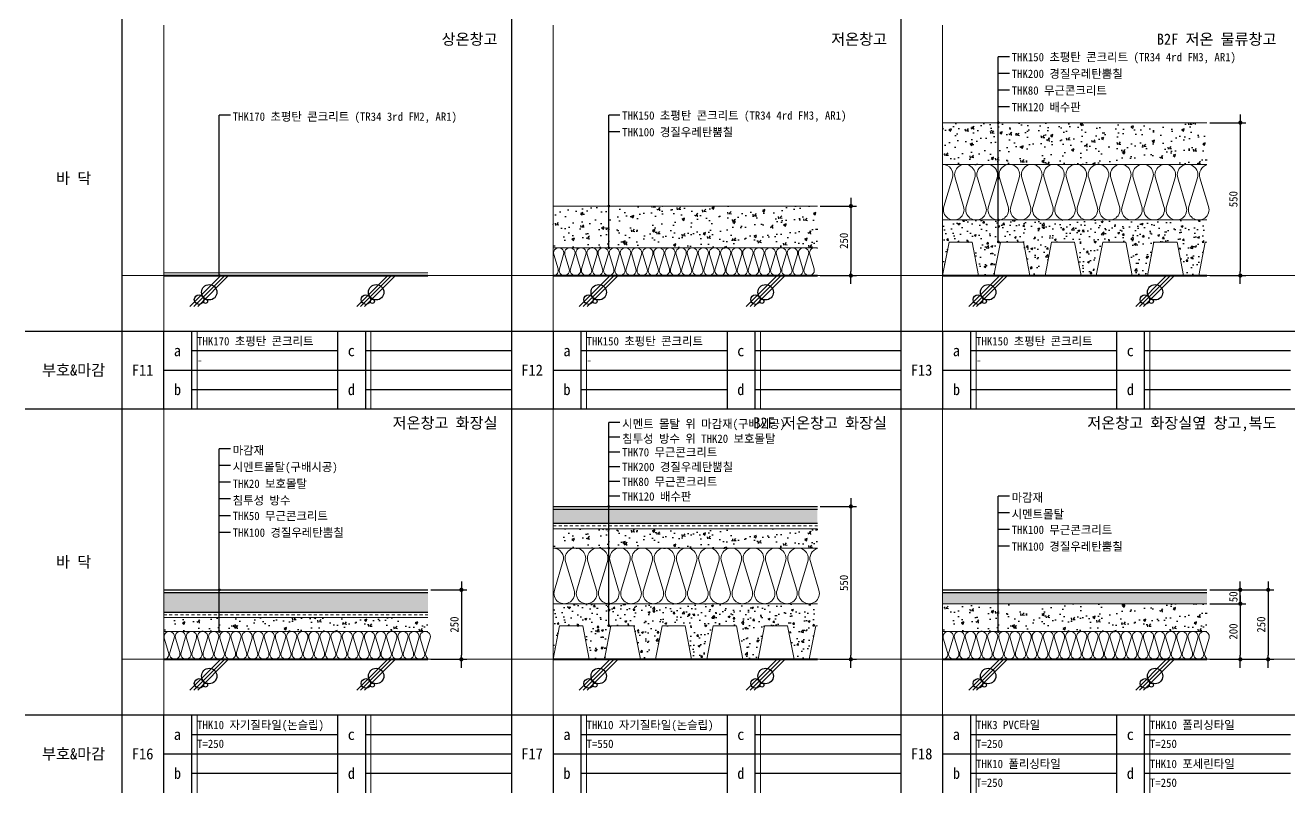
# Model space of a CAD drawing. Header units: millimetres. Extents: x 38 to 24868, y -11128 to 6117.
# Drawn here: x 38 to 4580, y -11128 to -8367 of the extents above; entities that cross this region are included whole.
import ezdxf
from ezdxf.enums import TextEntityAlignment as Align

# ---------------------------------------------------------------- set-up
doc = ezdxf.new("R2010")
doc.units = ezdxf.units.MM
doc.linetypes.add('HID', pattern=[2, 1.1, -0.9])
doc.layers.get('0').update_dxf_attribs({"linetype": 'CONTINUOUS'})
for name, color, linetype, lineweight in [('A-CONC-LIN1', 2, 'CONTINUOUS', 40), ('A-ELEV-LIN3', 8, 'CONTINUOUS', 18), ('A-XXXX-DRBD', 9, 'CONTINUOUS', 20), ('A-XXXX-FIN2', 6, 'CONTINUOUS', 20), ('A-XXXX-INSL2', 8, 'CONTINUOUS', 18), ('A-XXXX-TABL', 7, 'CONTINUOUS', 25), ('A-XXXX-TXT1', 3, 'CONTINUOUS', 25), ('A-XXXX-TXT2', 3, 'CONTINUOUS', 25), ('A-XXXX-WAT1', 9, 'HID', 20)]:
    doc.layers.add(name, color=color, linetype=linetype, lineweight=lineweight)
for name, color, linetype in [('A-DIMS', 7, 'CONTINUOUS'), ('A-MKXS-LEAD', 7, 'CONTINUOUS'), ('A-SECT-LIN1', 4, 'CONTINUOUS'), ('A-SECT-LIN2', 8, 'CONTINUOUS'), ('A-XXXX-HATC', 8, 'CONTINUOUS')]:
    doc.layers.add(name, color=color, linetype=linetype)
doc.layers.add('A-XXXX-NPLT', color=144, linetype='CONTINUOUS', lineweight=15, plot=False)
doc.styles.add('HY울릉도L', font='')
doc.styles.add('돋움체', font='')
doc.styles.get('HY울릉도L').set_extended_font_data('HYwulM')
doc.styles.get('돋움체').set_extended_font_data('DotumChe')
doc.dimstyles.new('CDIM', dxfattribs={"dimtxt": 3, "dimasz": 1.5, "dimexe": 2, "dimexo": 1, "dimgap": 1, "dimtad": 1, "dimdec": 0, "dimrnd": 0.5, "dimzin": 0, "dimdsep": 32, "dimlunit": 6, "dimtxsty": 'HY울릉도L', "dimblk1": '_CIDOT', "dimblk2": '_CIDOT', "dimsah": 1, "dimcen": 5.5, "dimclrd": 2, "dimclre": 2, "dimclrt": 7, "dimadec": 0, "dimazin": 0, "dimtfac": 1, "dimtdec": 0, "dimtix": 1, "dimtmove": 2, "dimatfit": 1, "dimldrblk": '_CIDOT', "dimfxl": 1, "dimtolj": 1, "dimtzin": 0, "dimlwd": -1, "dimarcsym": 0})

# ---------------------------------------------------------------- blocks, each defined once
blk = doc.blocks.new('table')
at = {"layer": 'A-XXXX-NPLT'}
for p, q in [((413.2, -2175.2), (413.2, -2035.2)), ((725.7, -2175.2), (725.7, -2035.2)), ((1113.2, -2175.2), (1113.2, -2035.2)), ((1425.7, -2175.2), (1425.7, -2035.2)), ((1813.2, -2175.2), (1813.2, -2035.2)), ((2125.7, -2175.2), (2125.7, -2035.2)), ((413.2, -2865.5), (413.2, -2725.5)), ((725.7, -2865.5), (725.7, -2725.5)), ((1113.2, -2865.5), (1113.2, -2725.5)), ((1425.7, -2865.5), (1425.7, -2725.5)), ((1813.2, -2865.5), (1813.2, -2725.5)), ((2125.7, -2865.5), (2125.7, -2725.5))]:
    blk.add_line(p, q, dxfattribs=at)
at = {"layer": 'A-XXXX-TABL'}
for p, q in [((278.2, -104.5), (278.2, -2865.5)), ((978.2, -104.5), (978.2, -2865.5)), ((1678.2, -104.5), (1678.2, -2865.5)), ((104.5, -2035.2), (3778.2, -2035.2)), ((353.2, -2035.2), (353.2, -2175.2)), ((403.2, -2035.2), (403.2, -2175.2)), ((665.7, -2035.2), (665.7, -2175.2)), ((715.7, -2035.2), (715.7, -2175.2)), ((1053.2, -2035.2), (1053.2, -2175.2)), ((1103.2, -2035.2), (1103.2, -2175.2)), ((1365.7, -2035.2), (1365.7, -2175.2)), ((1415.7, -2035.2), (1415.7, -2175.2)), ((1753.2, -2035.2), (1753.2, -2175.2)), ((1803.2, -2035.2), (1803.2, -2175.2)), ((2065.7, -2035.2), (2065.7, -2175.2)), ((2115.7, -2035.2), (2115.7, -2175.2)), ((403.2, -2070.2), (665.7, -2070.2)), ((715.7, -2070.2), (978.2, -2070.2)), ((1103.2, -2070.2), (1365.7, -2070.2)), ((1415.7, -2070.2), (1678.2, -2070.2)), ((1803.2, -2070.2), (2065.7, -2070.2)), ((2115.7, -2070.2), (2378.2, -2070.2)), ((353.2, -2105.2), (978.2, -2105.2)), ((1053.2, -2105.2), (1678.2, -2105.2)), ((1753.2, -2105.2), (2378.2, -2105.2)), ((403.2, -2140.2), (665.7, -2140.2)), ((715.7, -2140.2), (978.2, -2140.2)), ((1103.2, -2140.2), (1365.7, -2140.2)), ((1415.7, -2140.2), (1678.2, -2140.2)), ((1803.2, -2140.2), (2065.7, -2140.2)), ((2115.7, -2140.2), (2378.2, -2140.2)), ((104.5, -2175.2), (3778.2, -2175.2)), ((104.5, -2725.5), (3778.2, -2725.5)), ((353.2, -2725.5), (353.2, -2865.5)), ((403.2, -2725.5), (403.2, -2865.5)), ((665.7, -2725.5), (665.7, -2865.5)), ((715.7, -2725.5), (715.7, -2865.5)), ((1053.2, -2725.5), (1053.2, -2865.5)), ((1103.2, -2725.5), (1103.2, -2865.5)), ((1365.7, -2725.5), (1365.7, -2865.5)), ((1415.7, -2725.5), (1415.7, -2865.5)), ((1753.2, -2725.5), (1753.2, -2865.5)), ((1803.2, -2725.5), (1803.2, -2865.5)), ((2065.7, -2725.5), (2065.7, -2865.5)), ((2115.7, -2725.5), (2115.7, -2865.5)), ((403.2, -2760.5), (665.7, -2760.5)), ((715.7, -2760.5), (978.2, -2760.5)), ((1103.2, -2760.5), (1365.7, -2760.5)), ((1415.7, -2760.5), (1678.2, -2760.5)), ((1803.2, -2760.5), (2065.7, -2760.5)), ((2115.7, -2760.5), (2378.2, -2760.5)), ((353.2, -2795.5), (978.2, -2795.5)), ((1053.2, -2795.5), (1678.2, -2795.5)), ((1753.2, -2795.5), (2378.2, -2795.5)), ((403.2, -2830.5), (665.7, -2830.5)), ((715.7, -2830.5), (978.2, -2830.5)), ((1103.2, -2830.5), (1365.7, -2830.5)), ((1415.7, -2830.5), (1678.2, -2830.5)), ((1803.2, -2830.5), (2065.7, -2830.5)), ((2115.7, -2830.5), (2378.2, -2830.5))]:
    blk.add_line(p, q, dxfattribs=at)
blk = doc.blocks.new('_CIDOT')
at = {"color": 0, "linetype": 'ByBlock'}
blk.add_line((2, 0), (-1, 0), dxfattribs=at)
at = {"color": 0, "linetype": 'ByBlock', "const_width": 0.5}
blk.add_lwpolyline([(-0.25, 0, 1), (0.25, 0, 1)], format="xyb", close=True, dxfattribs=at)
blk = doc.blocks.new('*D13')
at = {"layer": 'A-DIMS', "lineweight": -2, "transparency": 16777216}
for p, q in [((2895.6, -9017.3), (3025.6, -9017.3)), ((2895.6, -9267.3), (3025.6, -9267.3))]:
    blk.add_line(p, q, dxfattribs=at)
at = {"layer": 'A-DIMS', "transparency": 16777216}
blk.add_line((3005.6, -9032.3), (3005.6, -9252.3), dxfattribs=at)
at = {"layer": 'A-DIMS', "transparency": 16777216, "xscale": 15, "yscale": 15, "zscale": 15}
for p, rotation in [((3005.6, -9017.3), 90), ((3005.6, -9267.3), 270)]:
    blk.add_blockref('_CIDOT', p, dxfattribs=dict(at, rotation=rotation))
at = {"layer": 'A-DIMS', "color": 3, "transparency": 16777216, "insert": (2980.6, -9142.3), "char_height": 30, "attachment_point": 5, "rotation": 90, "style": '돋움체'}
blk.add_mtext('\\A1;250', dxfattribs=at)
blk = doc.blocks.new('*D14')
at = {"layer": 'A-DIMS', "lineweight": -2, "transparency": 16777216}
for p, q in [((4295.6, -8717.3), (4425.6, -8717.3)), ((4295.6, -9267.3), (4425.6, -9267.3))]:
    blk.add_line(p, q, dxfattribs=at)
at = {"layer": 'A-DIMS', "transparency": 16777216}
blk.add_line((4405.6, -8732.3), (4405.6, -9252.3), dxfattribs=at)
at = {"layer": 'A-DIMS', "transparency": 16777216, "xscale": 15, "yscale": 15, "zscale": 15}
for p, rotation in [((4405.6, -8717.3), 90), ((4405.6, -9267.3), 270)]:
    blk.add_blockref('_CIDOT', p, dxfattribs=dict(at, rotation=rotation))
at = {"layer": 'A-DIMS', "color": 3, "transparency": 16777216, "insert": (4380.6, -8992.3), "char_height": 30, "attachment_point": 5, "rotation": 90, "style": '돋움체'}
blk.add_mtext('\\A1;550', dxfattribs=at)
blk = doc.blocks.new('*D16')
at = {"layer": 'A-DIMS', "lineweight": -2, "transparency": 16777216}
for p, q in [((1495.6, -10397.8), (1625.6, -10397.8)), ((1495.6, -10647.8), (1625.6, -10647.8))]:
    blk.add_line(p, q, dxfattribs=at)
at = {"layer": 'A-DIMS', "transparency": 16777216}
blk.add_line((1605.6, -10412.8), (1605.6, -10632.8), dxfattribs=at)
at = {"layer": 'A-DIMS', "transparency": 16777216, "xscale": 15, "yscale": 15, "zscale": 15}
for p, rotation in [((1605.6, -10397.8), 90), ((1605.6, -10647.8), 270)]:
    blk.add_blockref('_CIDOT', p, dxfattribs=dict(at, rotation=rotation))
at = {"layer": 'A-DIMS', "color": 3, "transparency": 16777216, "insert": (1580.6, -10522.8), "char_height": 30, "attachment_point": 5, "rotation": 90, "style": '돋움체'}
blk.add_mtext('\\A1;250', dxfattribs=at)
blk = doc.blocks.new('*D17')
at = {"layer": 'A-DIMS', "lineweight": -2, "transparency": 16777216}
for p, q in [((2895.6, -10097.8), (3025.6, -10097.8)), ((2895.6, -10647.8), (3025.6, -10647.8))]:
    blk.add_line(p, q, dxfattribs=at)
at = {"layer": 'A-DIMS', "transparency": 16777216}
blk.add_line((3005.6, -10112.8), (3005.6, -10632.8), dxfattribs=at)
at = {"layer": 'A-DIMS', "transparency": 16777216, "xscale": 15, "yscale": 15, "zscale": 15}
for p, rotation in [((3005.6, -10097.8), 90), ((3005.6, -10647.8), 270)]:
    blk.add_blockref('_CIDOT', p, dxfattribs=dict(at, rotation=rotation))
at = {"layer": 'A-DIMS', "color": 3, "transparency": 16777216, "insert": (2980.6, -10372.8), "char_height": 30, "attachment_point": 5, "rotation": 90, "style": '돋움체'}
blk.add_mtext('\\A1;550', dxfattribs=at)
blk = doc.blocks.new('*D19')
at = {"layer": 'A-DIMS', "lineweight": -2, "transparency": 16777216}
for p, q in [((4295.6, -10447.8), (4425.6, -10447.8)), ((4295.6, -10647.8), (4425.6, -10647.8))]:
    blk.add_line(p, q, dxfattribs=at)
at = {"layer": 'A-DIMS', "transparency": 16777216}
blk.add_line((4405.6, -10462.8), (4405.6, -10632.8), dxfattribs=at)
at = {"layer": 'A-DIMS', "transparency": 16777216, "xscale": 15, "yscale": 15, "zscale": 15}
for p, rotation in [((4405.6, -10447.8), 90), ((4405.6, -10647.8), 270)]:
    blk.add_blockref('_CIDOT', p, dxfattribs=dict(at, rotation=rotation))
at = {"layer": 'A-DIMS', "color": 3, "transparency": 16777216, "insert": (4380.6, -10547.8), "char_height": 30, "attachment_point": 5, "rotation": 90, "style": '돋움체'}
blk.add_mtext('\\A1;200', dxfattribs=at)
blk = doc.blocks.new('*D33')
at = {"layer": 'A-DIMS', "lineweight": -2, "transparency": 16777216}
for p, q in [((4295.6, -10397.8), (4525.6, -10397.8)), ((4295.6, -10647.8), (4525.6, -10647.8))]:
    blk.add_line(p, q, dxfattribs=at)
at = {"layer": 'A-DIMS', "transparency": 16777216}
blk.add_line((4505.6, -10412.8), (4505.6, -10632.8), dxfattribs=at)
at = {"layer": 'A-DIMS', "transparency": 16777216, "xscale": 15, "yscale": 15, "zscale": 15}
for p, rotation in [((4505.6, -10397.8), 90), ((4505.6, -10647.8), 270)]:
    blk.add_blockref('_CIDOT', p, dxfattribs=dict(at, rotation=rotation))
at = {"layer": 'A-DIMS', "color": 3, "transparency": 16777216, "insert": (4480.6, -10522.8), "char_height": 30, "attachment_point": 5, "rotation": 90, "style": '돋움체'}
blk.add_mtext('\\A1;250', dxfattribs=at)
blk = doc.blocks.new('*D34')
at = {"layer": 'A-DIMS', "lineweight": -2, "transparency": 16777216}
for p, q in [((4295.6, -10397.8), (4425.6, -10397.8)), ((4295.6, -10447.8), (4425.6, -10447.8))]:
    blk.add_line(p, q, dxfattribs=at)
at = {"layer": 'A-DIMS', "transparency": 16777216}
for p, q in [((4405.6, -10382.8), (4405.6, -10367.8)), ((4405.6, -10447.8), (4405.6, -10397.8)), ((4405.6, -10462.8), (4405.6, -10477.8))]:
    blk.add_line(p, q, dxfattribs=at)
at = {"layer": 'A-DIMS', "transparency": 16777216, "xscale": 15, "yscale": 15, "zscale": 15}
for p, rotation in [((4405.6, -10397.8), 270), ((4405.6, -10447.8), 90)]:
    blk.add_blockref('_CIDOT', p, dxfattribs=dict(at, rotation=rotation))
at = {"layer": 'A-DIMS', "color": 3, "transparency": 16777216, "insert": (4380.6, -10422.8), "char_height": 30, "attachment_point": 5, "rotation": 90, "style": '돋움체'}
blk.add_mtext('\\A1;50', dxfattribs=at)

msp = doc.modelspace()

# ---------------------------------------------------------------- hatches: boundary and pattern name
at = {"layer": 'A-XXXX-HATC'}
h = msp.add_hatch(dxfattribs=at)
h.set_pattern_fill('AR-CONC', color=256, scale=0.5, style=0)
h.set_pattern_definition([(50, (-4025833.83, -32930.86), (91.0923345, -7.9695428), [9.525, -104.775]), (355, (-4025833.83, -32930.86), (-17.6217107, 95.5284226), [7.62, -83.820292]), (100.4514447, (-4025826.24, -32931.52), (73.4706235, 87.558876), [8.0950044, -89.0451223]), (46.1842, (-4025833.83, -32905.46), (135.5395204, -21.021164), [14.2875, -157.1625]), (96.6355576, (-4025822.54, -32907.21), (118.702067, 123.7130623), [12.1425116, -133.567804]), (351.184151, (-4025833.83, -32905.46), (118.702067, 123.7130623), [11.4299835, -125.729866]), (21, (-4025821.13, -32911.81), (75.8071956, -51.1325991), [9.525, -104.775]), (326, (-4025821.13, -32911.81), (30.9010142, 92.093983), [7.62, -83.82]), (71.451445, (-4025814.815, -32916.07), (106.7082096, 40.9613844), [8.0950044, -89.0449688]), (37.5, (-4025833.832, -32930.858), (1.54430163, 42.27751944), [0, -82.804, 0, -85.09, 0, -84.1375]), (7.5, (-4025833.83, -32930.86), (33.40983126, 50.0902874), [0, -48.514, 0, -80.899, 0, -32.0675]), (327.5, (-4025862.153, -32930.858), (67.79529758, -2.864372), [0, -31.75, 0, -99.06, 0, -131.445]), (317.5, (-4025874.853, -32930.86), (74.0645907, 12.7132455), [0, -41.275, 0, -65.786, 0, -93.345])])
h.paths.add_polyline_path([(3335.6, -8717.3), (3335.6, -8867.3), (4285.6, -8867.3), (4285.6, -8717.3)])
h = msp.add_hatch(dxfattribs=at)
h.set_pattern_fill('AR-CONC', color=256, scale=0.5, style=0)
h.set_pattern_definition([(50, (-4027233.83, -33180.86), (91.0923345, -7.9695428), [9.525, -104.775]), (355, (-4027233.83, -33180.86), (-17.6217107, 95.5284226), [7.62, -83.820292]), (100.4514447, (-4027226.24, -33181.52), (73.4706235, 87.558876), [8.0950044, -89.0451223]), (46.1842, (-4027233.83, -33155.46), (135.5395204, -21.021164), [14.2875, -157.1625]), (96.6355576, (-4027222.54, -33157.21), (118.702067, 123.7130623), [12.1425116, -133.567804]), (351.184151, (-4027233.83, -33155.46), (118.702067, 123.7130623), [11.4299835, -125.729866]), (21, (-4027221.13, -33161.81), (75.8071956, -51.1325991), [9.525, -104.775]), (326, (-4027221.13, -33161.81), (30.9010142, 92.093983), [7.62, -83.82]), (71.451445, (-4027214.815, -33166.07), (106.7082096, 40.9613844), [8.0950044, -89.0449688]), (37.5, (-4027233.832, -33180.858), (1.54430163, 42.27751944), [0, -82.804, 0, -85.09, 0, -84.1375]), (7.5, (-4027233.83, -33180.86), (33.40983126, 50.0902874), [0, -48.514, 0, -80.899, 0, -32.0675]), (327.5, (-4027262.153, -33180.858), (67.79529758, -2.864372), [0, -31.75, 0, -99.06, 0, -131.445]), (317.5, (-4027274.853, -33180.86), (74.0645907, 12.7132455), [0, -41.275, 0, -65.786, 0, -93.345])])
h.paths.add_polyline_path([(1935.6, -9017.3), (1935.6, -9167.3), (2885.6, -9167.3), (2885.6, -9017.3)])
h = msp.add_hatch(dxfattribs=at)
h.set_pattern_fill('AR-CONC', color=256, scale=10, style=0)
h.set_pattern_definition([(50, (42.5, -1154.3), (71.726, -6.2752), [7.5, -82.5]), (355, (42.5, -1154.3), (-13.87513, 75.2192), [6, -66]), (100.45144, (48.48, -1154.82), (57.8509, 68.944), [6.374, -70.1142]), (46.1842, (42.5, -1134.3), (106.7241, -16.5519), [11.25, -123.75]), (96.6356, (51.39, -1135.68), (93.4662, 97.4119), [9.561, -105.1714]), (351.1842, (42.5, -1134.3), (93.4662, 97.4119), [9, -99]), (21, (52.5, -1139.3), (59.6907, -40.2619), [7.5, -82.5]), (326, (52.5, -1139.3), (24.33153, 72.515), [6, -66]), (71.45144, (57.474, -1142.65), (84.02224, 32.2531), [6.374, -70.1142]), (37.5, (42.5, -1154.298), (1.215986, 33.289385), [0, -65.2, 0, -67, 0, -66.25]), (7.5, (42.5, -1154.3), (26.30695, 39.44117), [0, -38.2, 0, -63.7, 0, -25.25]), (327.5, (20.2, -1154.298), (53.38224, -2.25549), [0, -25, 0, -78, 0, -103.5]), (317.5, (10.2, -1154.3), (58.31862, 10.0105), [0, -32.5, 0, -51.8, 0, -73.5])])
h.paths.add_polyline_path([(4285.6, -9067.3), (3335.6, -9067.3), (3335.6, -9267.3), (3358.9, -9147.3), (3441.7, -9147.3), (3465, -9267.3), (3519.7, -9267.3), (3543, -9147.3), (3625.8, -9147.3), (3649.1, -9267.3), (3703.8, -9267.3), (3727.1, -9147.3), (3809.9, -9147.3), (3833.2, -9267.3), (3887.8, -9267.3), (3911.2, -9147.3), (3994, -9147.3), (4017.3, -9267.3), (4071.9, -9267.3), (4095.2, -9147.3), (4178.1, -9147.3), (4201.4, -9267.3), (4256, -9267.3), (4279.3, -9147.3), (4285.6, -9147.3)])
h = msp.add_hatch(dxfattribs=at)
h.set_pattern_fill('AR-SAND', color=256, scale=5, style=0)
h.set_pattern_definition([(37.5, (-8683.424, 5812.264), (-0.3149668, 9.634119), [0, -7.6, 0, -8.5, 0, -8.125]), (7.5, (-8683.424, 5812.264), (8.8488835, 14.11073), [0, -4.1, 0, -6.85, 0, -2.625]), (327.5, (-8689.574, 5812.264), (15.5707093, 0.0282953), [0, -2.5, 0, -9, 0, -11.75]), (317.5, (-8689.574, 5812.264), (15.030633, 4.388378), [0, -1.25, 0, -5.9, 0, -6.75])])
h.paths.add_polyline_path([(2885.6, -10107.8), (1935.6, -10107.8), (1935.6, -10157.8), (2885.6, -10157.8)])
h = msp.add_hatch(dxfattribs=at)
h.set_pattern_fill('AR-CONC', color=256, scale=0.5, style=0)
h.set_pattern_definition([(50, (-4027233.83, -34261.36), (91.0923345, -7.9695428), [9.525, -104.775]), (355, (-4027233.83, -34261.36), (-17.6217107, 95.5284226), [7.62, -83.820292]), (100.4514447, (-4027226.24, -34262.02), (73.4706235, 87.558876), [8.0950044, -89.0451223]), (46.1842, (-4027233.83, -34235.96), (135.5395204, -21.021164), [14.2875, -157.1625]), (96.6355576, (-4027222.54, -34237.71), (118.702067, 123.7130623), [12.1425116, -133.567804]), (351.184151, (-4027233.83, -34235.96), (118.702067, 123.7130623), [11.4299835, -125.729866]), (21, (-4027221.13, -34242.31), (75.8071956, -51.1325991), [9.525, -104.775]), (326, (-4027221.13, -34242.31), (30.9010142, 92.093983), [7.62, -83.82]), (71.451445, (-4027214.815, -34246.57), (106.7082096, 40.9613844), [8.0950044, -89.0449688]), (37.5, (-4027233.832, -34261.358), (1.54430163, 42.27751944), [0, -82.804, 0, -85.09, 0, -84.1375]), (7.5, (-4027233.83, -34261.36), (33.40983126, 50.0902874), [0, -48.514, 0, -80.899, 0, -32.0675]), (327.5, (-4027262.153, -34261.358), (67.79529758, -2.864372), [0, -31.75, 0, -99.06, 0, -131.445]), (317.5, (-4027274.853, -34261.36), (74.0645907, 12.7132455), [0, -41.275, 0, -65.786, 0, -93.345])])
h.paths.add_polyline_path([(1935.6, -10177.8), (1935.6, -10247.8), (2885.6, -10247.8), (2885.6, -10177.8)])
h = msp.add_hatch(dxfattribs=at)
h.set_pattern_fill('AR-SAND', color=256, scale=5, style=0)
h.set_pattern_definition([(37.5, (-10083.424, 5512.264), (-0.3149668, 9.634119), [0, -7.6, 0, -8.5, 0, -8.125]), (7.5, (-10083.424, 5512.264), (8.8488835, 14.11073), [0, -4.1, 0, -6.85, 0, -2.625]), (327.5, (-10089.574, 5512.264), (15.5707093, 0.0282953), [0, -2.5, 0, -9, 0, -11.75]), (317.5, (-10089.574, 5512.264), (15.030633, 4.388378), [0, -1.25, 0, -5.9, 0, -6.75])])
h.paths.add_polyline_path([(1485.6, -10407.8), (535.6, -10407.8), (535.6, -10477.8), (1485.6, -10477.8)])
h = msp.add_hatch(dxfattribs=at)
h.set_pattern_fill('AR-SAND', color=256, scale=5, style=0)
h.set_pattern_definition([(37.5, (-7283.424, 5512.264), (-0.3149668, 9.634119), [0, -7.6, 0, -8.5, 0, -8.125]), (7.5, (-7283.424, 5512.264), (8.8488835, 14.11073), [0, -4.1, 0, -6.85, 0, -2.625]), (327.5, (-7289.574, 5512.264), (15.5707093, 0.0282953), [0, -2.5, 0, -9, 0, -11.75]), (317.5, (-7289.574, 5512.264), (15.030633, 4.388378), [0, -1.25, 0, -5.9, 0, -6.75])])
h.paths.add_polyline_path([(4285.6, -10407.8), (3335.6, -10407.8), (3335.6, -10447.8), (4285.6, -10447.8)])
h = msp.add_hatch(dxfattribs=at)
h.set_pattern_fill('AR-CONC', color=256, scale=10, style=0)
h.set_pattern_definition([(50, (-1357.5, -2534.8), (71.726, -6.2752), [7.5, -82.5]), (355, (-1357.5, -2534.8), (-13.87513, 75.2192), [6, -66]), (100.45144, (-1351.52, -2535.32), (57.8509, 68.944), [6.374, -70.1142]), (46.1842, (-1357.5, -2514.8), (106.7241, -16.5519), [11.25, -123.75]), (96.6356, (-1348.61, -2516.18), (93.4662, 97.4119), [9.561, -105.1714]), (351.1842, (-1357.5, -2514.8), (93.4662, 97.4119), [9, -99]), (21, (-1347.5, -2519.8), (59.6907, -40.2619), [7.5, -82.5]), (326, (-1347.5, -2519.8), (24.33153, 72.515), [6, -66]), (71.45144, (-1342.526, -2523.15), (84.02224, 32.2531), [6.374, -70.1142]), (37.5, (-1357.5, -2534.798), (1.215986, 33.289385), [0, -65.2, 0, -67, 0, -66.25]), (7.5, (-1357.5, -2534.798), (26.30695, 39.44117), [0, -38.2, 0, -63.7, 0, -25.25]), (327.5, (-1379.8, -2534.798), (53.38224, -2.25549), [0, -25, 0, -78, 0, -103.5]), (317.5, (-1389.8, -2534.8), (58.31862, 10.0105), [0, -32.5, 0, -51.8, 0, -73.5])])
h.paths.add_polyline_path([(2885.6, -10447.8), (1935.6, -10447.8), (1935.6, -10647.8), (1958.9, -10527.8), (2041.7, -10527.8), (2065, -10647.8), (2119.7, -10647.8), (2143, -10527.8), (2225.8, -10527.8), (2249.1, -10647.8), (2303.8, -10647.8), (2327.1, -10527.8), (2409.9, -10527.8), (2433.2, -10647.8), (2487.8, -10647.8), (2511.2, -10527.8), (2594, -10527.8), (2617.3, -10647.8), (2671.9, -10647.8), (2695.2, -10527.8), (2778.1, -10527.8), (2801.4, -10647.8), (2856, -10647.8), (2879.3, -10527.8), (2885.6, -10527.8)])
h = msp.add_hatch(dxfattribs=at)
h.set_pattern_fill('AR-CONC', color=256, scale=0.5, style=0)
h.set_pattern_definition([(50, (-4025833.83, -34561.36), (91.0923345, -7.9695428), [9.525, -104.775]), (355, (-4025833.83, -34561.36), (-17.6217107, 95.5284226), [7.62, -83.820292]), (100.4514447, (-4025826.24, -34562.02), (73.4706235, 87.558876), [8.0950044, -89.0451223]), (46.1842, (-4025833.83, -34535.96), (135.5395204, -21.021164), [14.2875, -157.1625]), (96.6355576, (-4025822.54, -34537.71), (118.702067, 123.7130623), [12.1425116, -133.567804]), (351.184151, (-4025833.83, -34535.96), (118.702067, 123.7130623), [11.4299835, -125.729866]), (21, (-4025821.13, -34542.31), (75.8071956, -51.1325991), [9.525, -104.775]), (326, (-4025821.13, -34542.31), (30.9010142, 92.093983), [7.62, -83.82]), (71.451445, (-4025814.815, -34546.57), (106.7082096, 40.9613844), [8.0950044, -89.0449688]), (37.5, (-4025833.832, -34561.358), (1.54430163, 42.27751944), [0, -82.804, 0, -85.09, 0, -84.1375]), (7.5, (-4025833.83, -34561.36), (33.40983126, 50.0902874), [0, -48.514, 0, -80.899, 0, -32.0675]), (327.5, (-4025862.153, -34561.358), (67.79529758, -2.864372), [0, -31.75, 0, -99.06, 0, -131.445]), (317.5, (-4025874.853, -34561.36), (74.0645907, 12.7132455), [0, -41.275, 0, -65.786, 0, -93.345])])
h.paths.add_polyline_path([(3335.6, -10447.8), (3335.6, -10547.8), (4285.6, -10547.8), (4285.6, -10447.8)])
h = msp.add_hatch(dxfattribs=at)
h.set_pattern_fill('AR-CONC', color=256, scale=0.5, style=0)
h.set_pattern_definition([(50, (-4028633.83, -34561.36), (91.0923345, -7.9695428), [9.525, -104.775]), (355, (-4028633.83, -34561.36), (-17.6217107, 95.5284226), [7.62, -83.820292]), (100.4514447, (-4028626.24, -34562.02), (73.4706235, 87.558876), [8.0950044, -89.0451223]), (46.1842, (-4028633.83, -34535.96), (135.5395204, -21.021164), [14.2875, -157.1625]), (96.6355576, (-4028622.54, -34537.71), (118.702067, 123.7130623), [12.1425116, -133.567804]), (351.184151, (-4028633.83, -34535.96), (118.702067, 123.7130623), [11.4299835, -125.729866]), (21, (-4028621.13, -34542.31), (75.8071956, -51.1325991), [9.525, -104.775]), (326, (-4028621.13, -34542.31), (30.9010142, 92.093983), [7.62, -83.82]), (71.451445, (-4028614.815, -34546.57), (106.7082096, 40.9613844), [8.0950044, -89.0449688]), (37.5, (-4028633.832, -34561.358), (1.54430163, 42.27751944), [0, -82.804, 0, -85.09, 0, -84.1375]), (7.5, (-4028633.83, -34561.36), (33.40983126, 50.0902874), [0, -48.514, 0, -80.899, 0, -32.0675]), (327.5, (-4028662.153, -34561.358), (67.79529758, -2.864372), [0, -31.75, 0, -99.06, 0, -131.445]), (317.5, (-4028674.853, -34561.36), (74.0645907, 12.7132455), [0, -41.275, 0, -65.786, 0, -93.345])])
h.paths.add_polyline_path([(535.6, -10497.8), (535.6, -10547.8), (1485.6, -10547.8), (1485.6, -10497.8)])

# ---------------------------------------------------------------- linework, layer by layer
at = {"layer": 'A-CONC-LIN1'}
for p, q in [((535.6, -9267.3), (1485.6, -9267.3)), ((1935.6, -9267.3), (2885.6, -9267.3)), ((3335.6, -9267.3), (4285.6, -9267.3)), ((535.6, -10647.8), (1485.6, -10647.8)), ((1935.6, -10647.8), (2885.6, -10647.8)), ((3335.6, -10647.8), (4285.6, -10647.8))]:
    msp.add_line(p, q, dxfattribs=at)
at = {"layer": 'A-ELEV-LIN3'}
for p, q in [((1935.6, -10177.8), (2885.6, -10177.8)), ((3335.6, -10447.8), (4285.6, -10447.8)), ((535.6, -10497.8), (1485.6, -10497.8))]:
    msp.add_line(p, q, dxfattribs=at)
at = {"layer": 'A-MKXS-LEAD'}
for p, q in [((3535.6, -9145.8), (3535.6, -8480.5)), ((3575.6, -8480.5), (3535.6, -8480.5)), ((3575.6, -8540.5), (3535.6, -8540.5)), ((3575.6, -8600.5), (3535.6, -8600.5)), ((3575.6, -8660.5), (3535.6, -8660.5)), ((735.6, -9267.3), (735.6, -8690.5)), ((775.6, -8690.5), (735.6, -8690.5)), ((2135.6, -9167.3), (2135.6, -8690.5)), ((2175.6, -8690.5), (2135.6, -8690.5)), ((2175.6, -8750.5), (2135.6, -8750.5)), ((2135.6, -10526.3), (2135.6, -9796)), ((2175.6, -9796), (2135.6, -9796)), ((2175.6, -9849), (2135.6, -9849)), ((735.6, -10547.8), (735.6, -9891)), ((775.6, -9891), (735.6, -9891)), ((2175.6, -9902), (2135.6, -9902)), ((775.6, -9951), (735.6, -9951)), ((2175.6, -9955), (2135.6, -9955)), ((775.6, -10011), (735.6, -10011)), ((2175.6, -10008), (2135.6, -10008)), ((775.6, -10071), (735.6, -10071)), ((2175.6, -10061), (2135.6, -10061)), ((3535.6, -10547.8), (3535.6, -10061)), ((3575.6, -10061), (3535.6, -10061)), ((3575.6, -10121), (3535.6, -10121)), ((775.6, -10131), (735.6, -10131)), ((775.6, -10191), (735.6, -10191)), ((3575.6, -10181), (3535.6, -10181)), ((3575.6, -10241), (3535.6, -10241))]:
    msp.add_line(p, q, dxfattribs=at)
at = {"layer": 'A-MKXS-LEAD', "const_width": 5}
for points in [[(3533.1, -8717.3, 1), (3538.1, -8717.3, 1)], [(3533.1, -8917.3, 1), (3538.1, -8917.3, 1)], [(2133.1, -9017.3, 1), (2138.1, -9017.3, 1)], [(3533.1, -9067.3, 1), (3538.1, -9067.3, 1)], [(2133.1, -9167.3, 1), (2138.1, -9167.3, 1)], [(3533.1, -9145.8, 1), (3538.1, -9145.8, 1)], [(733.1, -9267.3, 1), (738.1, -9267.3, 1)], [(2133.1, -10097.8, 1), (2138.1, -10097.8, 1)], [(2133.1, -10247.8, 1), (2138.1, -10247.8, 1)], [(733.1, -10397.8, 1), (738.1, -10397.8, 1)], [(3533.1, -10397.8, 1), (3538.1, -10397.8, 1)], [(2133.1, -10447.8, 1), (2138.1, -10447.8, 1)], [(2133.1, -10526.3, 1), (2138.1, -10526.3, 1)], [(733.1, -10547.8, 1), (738.1, -10547.8, 1)], [(3533.1, -10547.8, 1), (3538.1, -10547.8, 1)]]:
    msp.add_lwpolyline(points, format="xyb", close=True, dxfattribs=at)
at = {"layer": 'A-SECT-LIN1'}
for p, q in [((1935.6, -10097.8), (2885.6, -10097.8)), ((1935.6, -10107.8), (2885.6, -10107.8)), ((535.6, -10397.8), (1485.6, -10397.8)), ((3335.6, -10397.8), (4285.6, -10397.8)), ((535.6, -10407.8), (1485.6, -10407.8)), ((3335.6, -10407.8), (4285.6, -10407.8))]:
    msp.add_line(p, q, dxfattribs=at)
at = {"layer": 'A-SECT-LIN2'}
for p, q in [((1935.6, -10157.8), (2885.6, -10157.8)), ((535.6, -10477.8), (1485.6, -10477.8))]:
    msp.add_line(p, q, dxfattribs=at)
at = {"layer": 'A-XXXX-DRBD'}
for points in [[(3335.6, -9267.3), (3335.6, -9267.3), (3358.9, -9147.3), (3441.7, -9147.3), (3465, -9267.3), (3519.7, -9267.3), (3543, -9147.3), (3625.8, -9147.3), (3649.1, -9267.3), (3703.8, -9267.3), (3727.1, -9147.3), (3809.9, -9147.3), (3833.2, -9267.3), (3887.8, -9267.3), (3911.2, -9147.3), (3994, -9147.3), (4017.3, -9267.3), (4071.9, -9267.3), (4095.2, -9147.3), (4178.1, -9147.3), (4201.4, -9267.3), (4256, -9267.3), (4279.3, -9147.3), (4285.6, -9147.3)], [(1935.6, -10647.8), (1935.6, -10647.8), (1958.9, -10527.8), (2041.7, -10527.8), (2065, -10647.8), (2119.7, -10647.8), (2143, -10527.8), (2225.8, -10527.8), (2249.1, -10647.8), (2303.8, -10647.8), (2327.1, -10527.8), (2409.9, -10527.8), (2433.2, -10647.8), (2487.8, -10647.8), (2511.2, -10527.8), (2594, -10527.8), (2617.3, -10647.8), (2671.9, -10647.8), (2695.2, -10527.8), (2778.1, -10527.8), (2801.4, -10647.8), (2856, -10647.8), (2879.3, -10527.8), (2885.6, -10527.8)]]:
    msp.add_lwpolyline(points, dxfattribs=at)
at = {"layer": 'A-XXXX-FIN2'}
for p, q in [((3335.6, -8717.3), (4285.6, -8717.3)), ((1935.6, -9017.3), (2885.6, -9017.3)), ((535.6, -9257.3), (1485.6, -9257.3))]:
    msp.add_line(p, q, dxfattribs=at)
at = {"layer": 'A-XXXX-HATC'}
for p, q in [((740.8, -9267.3), (629.5, -9378.6)), ((755, -9267.3), (643.6, -9378.6)), ((769.1, -9267.3), (657.8, -9378.6)), ((1340.8, -9267.3), (1229.5, -9378.6)), ((1355, -9267.3), (1243.6, -9378.6)), ((1369.1, -9267.3), (1257.8, -9378.6)), ((2140.8, -9267.3), (2029.5, -9378.6)), ((2155, -9267.3), (2043.6, -9378.6)), ((2169.1, -9267.3), (2057.8, -9378.6)), ((2740.8, -9267.3), (2629.5, -9378.6)), ((2755, -9267.3), (2643.6, -9378.6)), ((2769.1, -9267.3), (2657.8, -9378.6)), ((3540.8, -9267.3), (3429.5, -9378.6)), ((3555, -9267.3), (3443.6, -9378.6)), ((3569.1, -9267.3), (3457.8, -9378.6)), ((4140.8, -9267.3), (4029.5, -9378.6)), ((4155, -9267.3), (4043.6, -9378.6)), ((4169.1, -9267.3), (4057.8, -9378.6)), ((740.8, -10647.8), (629.5, -10759.1)), ((755, -10647.8), (643.6, -10759.1)), ((769.1, -10647.8), (657.8, -10759.1)), ((1340.8, -10647.8), (1229.5, -10759.1)), ((1355, -10647.8), (1243.6, -10759.1)), ((1369.1, -10647.8), (1257.8, -10759.1)), ((2140.8, -10647.8), (2029.5, -10759.1)), ((2155, -10647.8), (2043.6, -10759.1)), ((2169.1, -10647.8), (2057.8, -10759.1)), ((2740.8, -10647.8), (2629.5, -10759.1)), ((2755, -10647.8), (2643.6, -10759.1)), ((2769.1, -10647.8), (2657.8, -10759.1)), ((3540.8, -10647.8), (3429.5, -10759.1)), ((3555, -10647.8), (3443.6, -10759.1)), ((3569.1, -10647.8), (3457.8, -10759.1)), ((4140.8, -10647.8), (4029.5, -10759.1)), ((4155, -10647.8), (4043.6, -10759.1)), ((4169.1, -10647.8), (4057.8, -10759.1))]:
    msp.add_line(p, q, dxfattribs=at)
for centre, radius in [((699.3, -9327.3), 27.7), ((1299.3, -9327.3), 27.7), ((2099.3, -9327.3), 27.7), ((2699.3, -9327.3), 27.7), ((3499.3, -9327.3), 27.7), ((4099.3, -9327.3), 27.7), ((662.7, -9353.8), 17), ((685.8, -9360), 7.36), ((1262.7, -9353.8), 17), ((1285.8, -9360), 7.36), ((2062.7, -9353.8), 17), ((2085.8, -9360), 7.36), ((2662.7, -9353.8), 17), ((2685.8, -9360), 7.36), ((3462.7, -9353.8), 17), ((3485.8, -9360), 7.36), ((4062.7, -9353.8), 17), ((4085.8, -9360), 7.36), ((662.7, -10734.3), 17), ((699.3, -10707.8), 27.7), ((1262.7, -10734.3), 17), ((1299.3, -10707.8), 27.7), ((2062.7, -10734.3), 17), ((2099.3, -10707.8), 27.7), ((2662.7, -10734.3), 17), ((2699.3, -10707.8), 27.7), ((3462.7, -10734.3), 17), ((3499.3, -10707.8), 27.7), ((4062.7, -10734.3), 17), ((4099.3, -10707.8), 27.7), ((685.8, -10740.5), 7.36), ((1285.8, -10740.5), 7.36), ((2085.8, -10740.5), 7.36), ((2685.8, -10740.5), 7.36), ((3485.8, -10740.5), 7.36), ((4085.8, -10740.5), 7.36)]:
    msp.add_circle(centre, radius, dxfattribs=at)
at = {"layer": 'A-XXXX-INSL2'}
for p, q in [((3335.6, -8867.3), (4285.6, -8867.3)), ((3335.6, -9067.3), (4285.6, -9067.3)), ((1935.6, -9167.3), (2885.6, -9167.3)), ((1935.6, -10247.8), (2885.6, -10247.8)), ((1935.6, -10447.8), (2885.6, -10447.8)), ((535.6, -10547.8), (1485.6, -10547.8)), ((3335.6, -10547.8), (4285.6, -10547.8))]:
    msp.add_line(p, q, dxfattribs=at)
for points in [[(3335.6, -8867.3, -0.508699), (3370.9, -8915.8), (3340.3, -9018.8, 1.37259), (3410.9, -9018.8), (3380.3, -8915.8, -1.37259), (3450.9, -8915.8), (3420.3, -9018.8, 1.37259), (3491, -9018.8), (3460.3, -8915.8, -1.37259), (3531, -8915.8), (3500.3, -9018.8, 1.37259), (3571, -9018.8), (3540.3, -8915.8, -1.37259), (3611, -8915.8), (3580.4, -9018.8, 1.37259), (3651, -9018.8), (3620.4, -8915.8, -1.37259), (3691, -8915.8), (3660.4, -9018.8, 1.37259), (3731.1, -9018.8), (3700.4, -8915.8, -1.37259), (3771.1, -8915.8), (3740.4, -9018.8, 1.37259), (3811.1, -9018.8), (3780.4, -8915.8, -1.37259), (3851.1, -8915.8), (3820.5, -9018.8, 1.37259), (3891.1, -9018.8), (3860.5, -8915.8, -1.37259), (3931.1, -8915.8), (3900.5, -9018.8, 1.37259), (3971.2, -9018.8), (3940.5, -8915.8, -1.37259), (4011.2, -8915.8), (3980.5, -9018.8, 1.37259), (4051.2, -9018.8), (4020.5, -8915.8, -1.37259), (4091.2, -8915.8), (4060.6, -9018.8, 1.37259), (4131.2, -9018.8), (4100.6, -8915.8, -1.37259), (4171.2, -8915.8), (4140.6, -9018.8, 1.37259), (4211.3, -9018.8), (4180.6, -8915.8, -1.37259), (4251.3, -8915.8), (4220.6, -9018.8, 1.37259), (4291.3, -9018.8), (4260.6, -8915.8, -0.422305), (4285.6, -8868.8, -0.422305)], [(2885.6, -9170.2, 0.702835), (2857.9, -9191.5), (2873.3, -9243, -1.37259), (2837.9, -9243), (2853.3, -9191.5, 1.37259), (2817.9, -9191.5), (2833.3, -9243, -1.37259), (2797.9, -9243), (2813.3, -9191.5, 1.37259), (2777.9, -9191.5), (2793.3, -9243, -1.37259), (2757.9, -9243), (2773.3, -9191.5, 1.37259), (2737.9, -9191.5), (2753.3, -9243, -1.37259), (2717.9, -9243), (2733.3, -9191.5, 1.37259), (2697.9, -9191.5), (2713.3, -9243, -1.37259), (2677.9, -9243), (2693.3, -9191.5, 1.37259), (2657.9, -9191.5), (2673.3, -9243, -1.37259), (2637.9, -9243), (2653.3, -9191.5, 1.37259), (2617.9, -9191.5), (2633.3, -9243, -1.37259), (2597.9, -9243), (2613.3, -9191.5, 1.37259), (2577.9, -9191.5), (2593.3, -9243, -1.37259), (2557.9, -9243), (2573.3, -9191.5, 1.37259), (2537.9, -9191.5), (2553.3, -9243, -0.508699), (2535.6, -9267.3, -0.508699), (2517.9, -9243), (2533.3, -9191.5, 1.37259), (2497.9, -9191.5), (2513.3, -9243, -1.37259), (2477.9, -9243), (2493.3, -9191.5, 1.37259), (2457.9, -9191.5), (2473.3, -9243, -1.37259), (2437.9, -9243), (2453.3, -9191.5, 1.37259), (2417.9, -9191.5), (2433.3, -9243, -1.37259), (2397.9, -9243), (2413.3, -9191.5, 1.37259), (2377.9, -9191.5), (2393.3, -9243, -1.37259), (2357.9, -9243), (2373.3, -9191.5, 1.37259), (2337.9, -9191.5), (2353.3, -9243, -1.37259), (2317.9, -9243), (2333.3, -9191.5, 1.37259), (2297.9, -9191.5), (2313.3, -9243, -1.37259), (2277.9, -9243), (2293.3, -9191.5, 1.37259), (2257.9, -9191.5), (2273.3, -9243, -1.37259), (2237.9, -9243), (2253.3, -9191.5, 1.37259), (2217.9, -9191.5), (2233.3, -9243, -1.37259), (2197.9, -9243), (2213.3, -9191.5, 1.37259), (2177.9, -9191.5), (2193.3, -9243, -1.37259), (2157.9, -9243), (2173.3, -9191.5, 1.37259), (2137.9, -9191.5), (2153.3, -9243, -1.37259), (2117.9, -9243), (2133.3, -9191.5, 1.37259), (2097.9, -9191.5), (2113.3, -9243, -1.37259), (2077.9, -9243), (2093.3, -9191.5, 1.37259), (2057.9, -9191.5), (2073.3, -9243, -1.37259), (2037.9, -9243), (2053.3, -9191.5, 1.37259), (2017.9, -9191.5), (2033.3, -9243, -1.37259), (1997.9, -9243), (2013.3, -9191.5, 1.37259), (1977.9, -9191.5), (1993.3, -9243, -1.37259), (1957.9, -9243), (1973.3, -9191.5, 1.37259), (1937.9, -9191.5), (1953.3, -9243, -0.509267), (1935.6, -9267.3)], [(1935.6, -10247.8, -0.508699), (1970.9, -10296.2), (1940.3, -10399.3, 1.37259), (2010.9, -10399.3), (1980.3, -10296.2, -1.37259), (2050.9, -10296.2), (2020.3, -10399.3, 1.37259), (2090.9, -10399.3), (2060.3, -10296.2, -1.37259), (2130.9, -10296.2), (2100.3, -10399.3, 1.37259), (2170.9, -10399.3), (2140.3, -10296.2, -1.37259), (2210.9, -10296.2), (2180.3, -10399.3, 1.37259), (2250.9, -10399.3), (2220.3, -10296.2, -1.37259), (2290.9, -10296.2), (2260.3, -10399.3, 1.37259), (2330.9, -10399.3), (2300.3, -10296.2, -1.37259), (2370.9, -10296.2), (2340.3, -10399.3, 1.37259), (2410.9, -10399.3), (2380.3, -10296.2, -1.37259), (2450.9, -10296.2), (2420.3, -10399.3, 1.37259), (2490.9, -10399.3), (2460.3, -10296.2, -1.37259), (2530.9, -10296.2), (2500.3, -10399.3, 1.37259), (2570.9, -10399.3), (2540.3, -10296.2, -1.37259), (2610.9, -10296.2), (2580.3, -10399.3, 1.37259), (2650.9, -10399.3), (2620.3, -10296.2, -1.37259), (2690.9, -10296.2), (2660.3, -10399.3, 1.37259), (2730.9, -10399.3), (2700.3, -10296.2, -1.37259), (2770.9, -10296.2), (2740.3, -10399.3, 1.37259), (2810.9, -10399.3), (2780.3, -10296.2, -1.37259), (2850.9, -10296.2), (2820.3, -10399.3, 1.37259), (2890.9, -10399.3), (2860.3, -10296.2, -0.425584), (2885.6, -10249.1, -0.425584)], [(1485.6, -10644.8, -0.340595), (1477.9, -10623.5), (1493.2, -10572, 1.37259), (1457.9, -10572), (1473.2, -10623.5, -1.37259), (1437.9, -10623.5), (1453.2, -10572, 1.37259), (1417.9, -10572), (1433.2, -10623.5, -1.37259), (1397.9, -10623.5), (1413.2, -10572, 1.37259), (1377.9, -10572), (1393.2, -10623.5, -1.37259), (1357.9, -10623.5), (1373.2, -10572, 1.37259), (1337.9, -10572), (1353.2, -10623.5, -1.37259), (1317.9, -10623.5), (1333.2, -10572, 1.37259), (1297.9, -10572), (1313.2, -10623.5, -1.37259), (1277.9, -10623.5), (1293.2, -10572, 1.37259), (1257.9, -10572), (1273.2, -10623.5, -1.37259), (1237.9, -10623.5), (1253.2, -10572, 1.37259), (1217.9, -10572), (1233.2, -10623.5, -1.37259), (1197.9, -10623.5), (1213.2, -10572, 1.37259), (1177.9, -10572), (1193.2, -10623.5, -1.37259), (1157.9, -10623.5), (1173.2, -10572, 1.37259), (1137.9, -10572), (1153.2, -10623.5, -0.508699), (1135.6, -10647.8, -0.508699), (1117.9, -10623.5), (1133.2, -10572, 1.37259), (1097.9, -10572), (1113.2, -10623.5, -1.37259), (1077.9, -10623.5), (1093.2, -10572, 1.37259), (1057.9, -10572), (1073.2, -10623.5, -1.37259), (1037.9, -10623.5), (1053.2, -10572, 1.37259), (1017.9, -10572), (1033.2, -10623.5, -1.37259), (997.9, -10623.5), (1013.2, -10572, 1.37259), (977.9, -10572), (993.2, -10623.5, -1.37259), (957.9, -10623.5), (973.2, -10572, 1.37259), (937.9, -10572), (953.2, -10623.5, -1.37259), (917.9, -10623.5), (933.2, -10572, 1.37259), (897.9, -10572), (913.2, -10623.5, -1.37259), (877.9, -10623.5), (893.2, -10572, 1.37259), (857.9, -10572), (873.2, -10623.5, -1.37259), (837.9, -10623.5), (853.2, -10572, 1.37259), (817.9, -10572), (833.2, -10623.5, -1.37259), (797.9, -10623.5), (813.2, -10572, 1.37259), (777.9, -10572), (793.2, -10623.5, -1.37259), (757.9, -10623.5), (773.2, -10572, 1.37259), (737.9, -10572), (753.2, -10623.5, -1.37259), (717.9, -10623.5), (733.2, -10572, 1.37259), (697.9, -10572), (713.2, -10623.5, -1.37259), (677.9, -10623.5), (693.2, -10572, 1.37259), (657.9, -10572), (673.2, -10623.5, -1.37259), (637.9, -10623.5), (653.2, -10572, 1.37259), (617.9, -10572), (633.2, -10623.5, -1.37259), (597.9, -10623.5), (613.2, -10572, 1.37259), (577.9, -10572), (593.2, -10623.5, -1.37259), (557.9, -10623.5), (573.2, -10572, 1.37259), (537.9, -10572), (553.2, -10623.5, -0.509267), (535.6, -10647.8)], [(4285.6, -10644.8, -0.340595), (4277.9, -10623.5), (4293.2, -10572, 1.37259), (4257.9, -10572), (4273.2, -10623.5, -1.37259), (4237.9, -10623.5), (4253.2, -10572, 1.37259), (4217.9, -10572), (4233.2, -10623.5, -1.37259), (4197.9, -10623.5), (4213.2, -10572, 1.37259), (4177.9, -10572), (4193.2, -10623.5, -1.37259), (4157.9, -10623.5), (4173.2, -10572, 1.37259), (4137.9, -10572), (4153.2, -10623.5, -1.37259), (4117.9, -10623.5), (4133.2, -10572, 1.37259), (4097.9, -10572), (4113.2, -10623.5, -1.37259), (4077.9, -10623.5), (4093.2, -10572, 1.37259), (4057.9, -10572), (4073.2, -10623.5, -1.37259), (4037.9, -10623.5), (4053.2, -10572, 1.37259), (4017.9, -10572), (4033.2, -10623.5, -1.37259), (3997.9, -10623.5), (4013.2, -10572, 1.37259), (3977.9, -10572), (3993.2, -10623.5, -1.37259), (3957.9, -10623.5), (3973.2, -10572, 1.37259), (3937.9, -10572), (3953.2, -10623.5, -0.508699), (3935.6, -10647.8, -0.508699), (3917.9, -10623.5), (3933.2, -10572, 1.37259), (3897.9, -10572), (3913.2, -10623.5, -1.37259), (3877.9, -10623.5), (3893.2, -10572, 1.37259), (3857.9, -10572), (3873.2, -10623.5, -1.37259), (3837.9, -10623.5), (3853.2, -10572, 1.37259), (3817.9, -10572), (3833.2, -10623.5, -1.37259), (3797.9, -10623.5), (3813.2, -10572, 1.37259), (3777.9, -10572), (3793.2, -10623.5, -1.37259), (3757.9, -10623.5), (3773.2, -10572, 1.37259), (3737.9, -10572), (3753.2, -10623.5, -1.37259), (3717.9, -10623.5), (3733.2, -10572, 1.37259), (3697.9, -10572), (3713.2, -10623.5, -1.37259), (3677.9, -10623.5), (3693.2, -10572, 1.37259), (3657.9, -10572), (3673.2, -10623.5, -1.37259), (3637.9, -10623.5), (3653.2, -10572, 1.37259), (3617.9, -10572), (3633.2, -10623.5, -1.37259), (3597.9, -10623.5), (3613.2, -10572, 1.37259), (3577.9, -10572), (3593.2, -10623.5, -1.37259), (3557.9, -10623.5), (3573.2, -10572, 1.37259), (3537.9, -10572), (3553.2, -10623.5, -1.37259), (3517.9, -10623.5), (3533.2, -10572, 1.37259), (3497.9, -10572), (3513.2, -10623.5, -1.37259), (3477.9, -10623.5), (3493.2, -10572, 1.37259), (3457.9, -10572), (3473.2, -10623.5, -1.37259), (3437.9, -10623.5), (3453.2, -10572, 1.37259), (3417.9, -10572), (3433.2, -10623.5, -1.37259), (3397.9, -10623.5), (3413.2, -10572, 1.37259), (3377.9, -10572), (3393.2, -10623.5, -1.37259), (3357.9, -10623.5), (3373.2, -10572, 1.37259), (3337.9, -10572), (3353.2, -10623.5, -0.509267), (3335.6, -10647.8)]]:
    msp.add_lwpolyline(points, format="xyb", dxfattribs=at)
at = {"layer": 'A-XXXX-NPLT'}
for p, q in [((535.6, -9467.3), (535.6, -8366.8)), ((1935.6, -9467.3), (1935.6, -8366.8)), ((3335.6, -9467.3), (3335.6, -8366.8)), ((385.6, -9267.3), (7385.6, -9267.3)), ((535.6, -10847.8), (535.6, -9747.3)), ((1935.6, -10847.8), (1935.6, -9747.3)), ((3335.6, -10847.8), (3335.6, -9747.3)), ((385.6, -10647.8), (7385.6, -10647.8))]:
    msp.add_line(p, q, dxfattribs=at)
at = {"layer": 'A-XXXX-WAT1', "ltscale": 10}
for p, q in [((1935.6, -10167.8), (2885.6, -10167.8)), ((535.6, -10487.8), (1485.6, -10487.8))]:
    msp.add_line(p, q, dxfattribs=at)

# ---------------------------------------------------------------- block references
at = {"layer": 'A-XXXX-TABL', "xscale": 2, "yscale": 2, "zscale": 2}
msp.add_blockref('table', (-170.9, -5396.8), dxfattribs=at)

# ---------------------------------------------------------------- texts
at = {"layer": 'A-XXXX-NPLT', "style": '돋움체'}
for s, p in [('상온창고', (1735.6, -8416.8)), ('저온창고', (3135.6, -8416.8)), ('B2F 저온 물류창고', (4535.6, -8416.8)), ('저온창고 화장실', (1735.6, -9797.3)), ('B2F 저온창고 화장실', (3135.6, -9797.3)), ('저온창고 화장실옆 창고,복도', (4535.6, -9797.3))]:
    msp.add_text(s, height=40, dxfattribs=at).set_placement(p, align=Align.MIDDLE_RIGHT)
at = {"layer": 'A-XXXX-TXT1', "style": '돋움체'}
for s, p in [('바 닥', (211.8, -8917)), ('부호&마감', (211.8, -9607.3)), ('F11', (459.9, -9607.3)), ('F12', (1859.9, -9607.3)), ('F13', (3259.9, -9607.3)), ('바 닥', (211.8, -10297.5)), ('부호&마감', (211.8, -10987.8)), ('F16', (459.9, -10987.8)), ('F17', (1859.9, -10987.8)), ('F18', (3259.9, -10987.8))]:
    msp.add_text(s, height=40, dxfattribs=at).set_placement(p, align=Align.MIDDLE_CENTER)
at = {"layer": 'A-XXXX-TXT2', "style": '돋움체'}
for s, p in [('THK150 초평탄 콘크리트 (TR34 4rd FM3, AR1)', (3583.6, -8496.4)), ('THK200 경질우레탄뿜칠', (3583.6, -8556.4)), ('THK80 무근콘크리트', (3583.6, -8616.4)), ('THK150 초평탄 콘크리트 (TR34 4rd FM3, AR1)', (2183.6, -8706.4)), ('THK120 배수판', (3583.6, -8676.4)), ('THK170 초평탄 콘크리트 (TR34 3rd FM2, AR1)', (783.6, -8710.5)), ('THK100 경질우레탄뿜칠', (2183.6, -8766.4)), ('시멘트 몰탈 위 마감재(구배시공)', (2183.6, -9816)), ('침투성 방수 위 THK20 보호몰탈', (2183.6, -9869)), ('마감재', (783.6, -9911)), ('THK70 무근콘크리트', (2183.6, -9917.9)), ('시멘트몰탈(구배시공)', (783.6, -9971)), ('THK200 경질우레탄뿜칠', (2183.6, -9970.9)), ('THK80 무근콘크리트', (2183.6, -10023.9)), ('THK20 보호몰탈', (783.6, -10031)), ('침투성 방수', (783.6, -10091)), ('THK120 배수판', (2183.6, -10076.9)), ('마감재', (3583.6, -10081)), ('THK50 무근콘크리트', (783.6, -10146.9)), ('시멘트몰탈', (3583.6, -10141)), ('THK100 경질우레탄뿜칠', (783.6, -10206.9)), ('THK100 무근콘크리트', (3583.6, -10196.9)), ('THK100 경질우레탄뿜칠', (3583.6, -10256.9))]:
    msp.add_text(s, height=30, dxfattribs=at).set_placement(p)
for s, p in [('THK170 초평탄 콘크리트', (655.6, -9503.5)), ('THK150 초평탄 콘크리트', (2055.6, -9503.5)), ('THK150 초평탄 콘크리트', (3455.6, -9503.5)), ('-', (655.6, -9571.1)), ('-', (2055.6, -9571.1)), ('-', (3455.6, -9571.1)), ('THK10 자기질타일(논슬립)', (655.6, -10884)), ('THK10 자기질타일(논슬립)', (2055.6, -10884)), ('THK3 PVC타일', (3455.6, -10884)), ('THK10 폴리싱타일', (4080.6, -10884)), ('T=250', (655.6, -10951.6)), ('T=550', (2055.6, -10951.6)), ('T=250', (3455.6, -10951.6)), ('T=250', (4080.6, -10951.6)), ('THK10 폴리싱타일', (3455.6, -11024)), ('THK10 포세린타일', (4080.6, -11024)), ('T=250', (3455.6, -11091.6)), ('T=250', (4080.6, -11091.6))]:
    msp.add_text(s, height=30, dxfattribs=at).set_placement(p, align=Align.MIDDLE_LEFT)
for s, p in [('a', (585.1, -9537.3)), ('c', (1210.1, -9537.3)), ('a', (1985.1, -9537.3)), ('c', (2610.1, -9537.3)), ('a', (3385.1, -9537.3)), ('c', (4010.1, -9537.3)), ('b', (585.3, -9677.3)), ('d', (1210.3, -9677.3)), ('b', (1985.3, -9677.3)), ('d', (2610.3, -9677.3)), ('b', (3385.3, -9677.3)), ('d', (4010.3, -9677.3)), ('a', (585.1, -10917.8)), ('c', (1210.1, -10917.8)), ('a', (1985.1, -10917.8)), ('c', (2610.1, -10917.8)), ('a', (3385.1, -10917.8)), ('c', (4010.1, -10917.8)), ('b', (585.3, -11057.8)), ('d', (1210.3, -11057.8)), ('b', (1985.3, -11057.8)), ('d', (2610.3, -11057.8)), ('b', (3385.3, -11057.8)), ('d', (4010.3, -11057.8))]:
    msp.add_text(s, height=40, dxfattribs=at).set_placement(p, align=Align.MIDDLE_CENTER)

# ---------------------------------------------------------------- dimensions: what is measured, and where the dimension line sits
at = {"layer": 'A-DIMS'}
for base, p1, p2, picture, middle in [((4405.6, -9267.3), (4285.6, -8717.3), (4285.6, -9267.3), '*D14', (4380.6, -8992.3)), ((3005.6, -9267.3), (2885.6, -9017.3), (2885.6, -9267.3), '*D13', (2980.6, -9142.3)), ((3005.6, -10647.8), (2885.6, -10097.8), (2885.6, -10647.8), '*D17', (2980.6, -10372.8)), ((1605.6, -10647.8), (1485.6, -10397.8), (1485.6, -10647.8), '*D16', (1580.6, -10522.8)), ((4505.6, -10647.8), (4285.6, -10397.8), (4285.6, -10647.8), '*D33', (4480.6, -10522.8)), ((4405.6, -10397.8), (4285.6, -10447.8), (4285.6, -10397.8), '*D34', (4380.6, -10422.8)), ((4405.6, -10647.8), (4285.6, -10447.8), (4285.6, -10647.8), '*D19', (4380.6, -10547.8))]:
    dim = msp.add_linear_dim(base=base, p1=p1, p2=p2, angle=90, dimstyle='CDIM', override={"dimscale": 10, "dimtxsty": '돋움체', "dimclrd": 256, "dimclre": 256, "dimclrt": 3}, dxfattribs=at)
    dim.commit()
    dim.dimension.update_dxf_attribs({"geometry": picture, "text_midpoint": middle})

doc.saveas('drawing.dxf')
